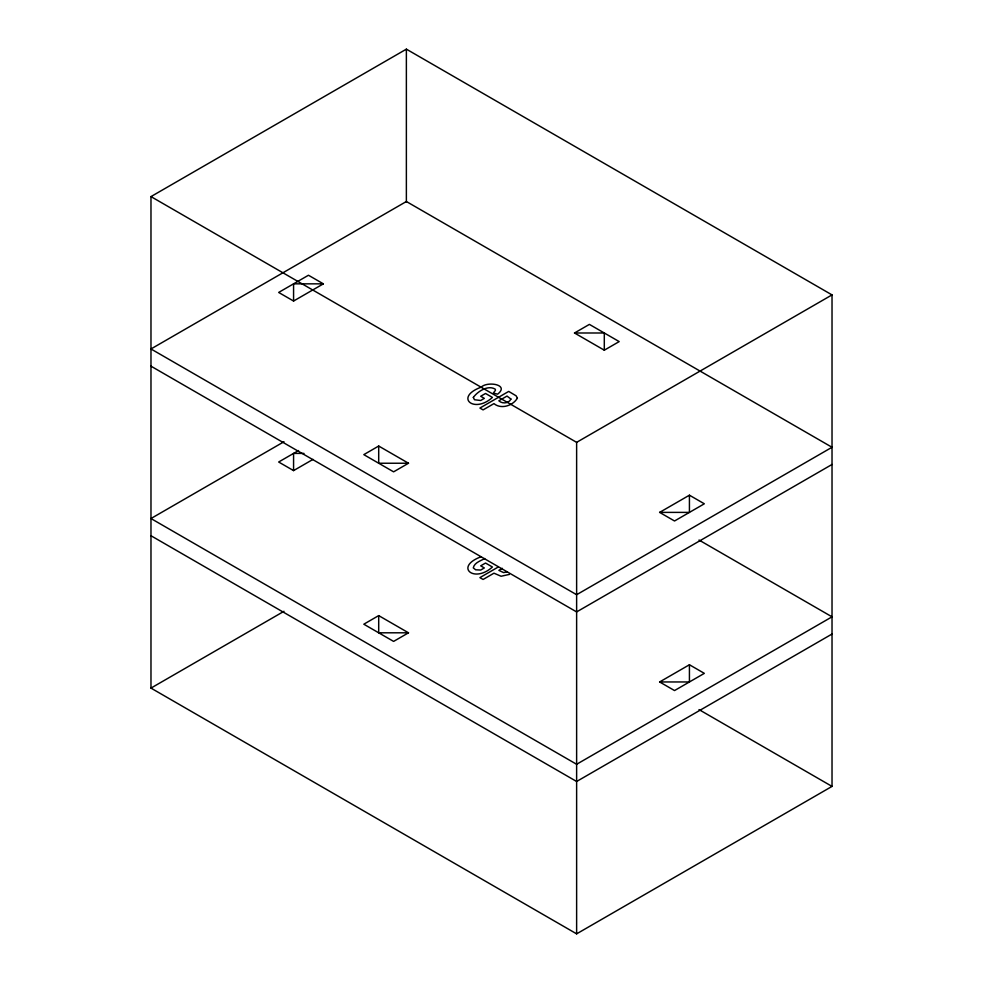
<?xml version="1.0" encoding="UTF-8"?>
<svg xmlns="http://www.w3.org/2000/svg" width="983" height="983" viewBox="0 0 983 983"><rect width="100%" height="100%" fill="white"/><g stroke="black" fill="none" stroke-linecap="round" stroke-linejoin="round"><path stroke-width="1.47" d="M150.977 196.6L406.372 49.15L832.023 294.9L832.023 786.4L576.628 933.85L150.977 688.1L150.977 196.6L576.628 442.35L832.023 294.9M293.573 301.044L323.37 283.841L308.465 275.24L278.668 292.442L293.573 301.044L293.573 283.841L323.37 283.841M283.989 441.736L150.977 518.533L576.628 764.283L832.023 616.832L699.011 540.036M298.537 450.546L278.668 462.01L293.573 470.611L312.999 459.393M378.701 446.036L363.808 454.637L393.605 471.84L408.498 463.239L378.701 446.036L378.701 463.239L408.498 463.239M574.502 332.991L589.395 324.39L619.192 341.593L604.299 350.194L574.502 332.991L604.299 332.991L604.299 350.194M150.977 688.1L283.989 611.303M378.701 615.604L363.808 624.205L393.605 641.408L408.498 632.806L378.701 615.604L378.701 632.806L408.498 632.806M498.234 567.031L479.901 577.623L483.083 579.466L493.957 573.187L501.097 576.247L509.366 574.416M502.35 568.334L498.848 570.361L503.566 572.561L507.289 571.873M659.63 512.389L689.427 495.186L704.332 503.788L674.535 520.99L659.63 512.389L689.427 512.389L689.427 495.186M832.023 464.468L576.628 611.918L150.977 366.168M659.63 681.956L689.427 664.754L704.332 673.355L674.535 690.558L659.63 681.956L689.427 681.956L689.427 664.754M832.023 634.035L576.628 781.485L150.977 535.735M481.203 556.722C453.949 566.675 474.064 583.718 492.409 567.007L485.541 563.038L480.687 565.839L484.336 567.953L480.675 570.054L475.661 569.796L473.29 567.891C474.261 562.731 480.626 560.851 484.705 558.553M304.005 453.409L293.573 453.409L293.573 470.611M699.011 709.603L832.023 786.4M576.628 442.35L576.628 933.85M406.372 49.15L406.372 202.265M473.327 397.415L474.482 399.749L480.675 400.486L484.336 398.373L480.687 396.272L485.541 393.47L492.409 397.439C474.064 414.15 453.949 397.107 481.203 387.155C487.224 380.999 510.079 384.488 497.582 394.208L493.343 393.003L495.432 390.349L495.321 389.219C488.096 384.685 477.689 391.357 473.327 397.415M510.927 399.061C508.887 403.509 502.301 404.087 498.848 400.794L507.019 396.075L510.927 399.061M517.402 398.127C513.065 405.623 501.17 409.678 493.957 403.62L483.083 409.886L479.901 408.056L508.715 391.418L516.124 395.817L517.402 398.127M406.372 201.515L150.977 348.965L576.628 594.715L832.023 447.265L406.372 201.515"/></g></svg>
